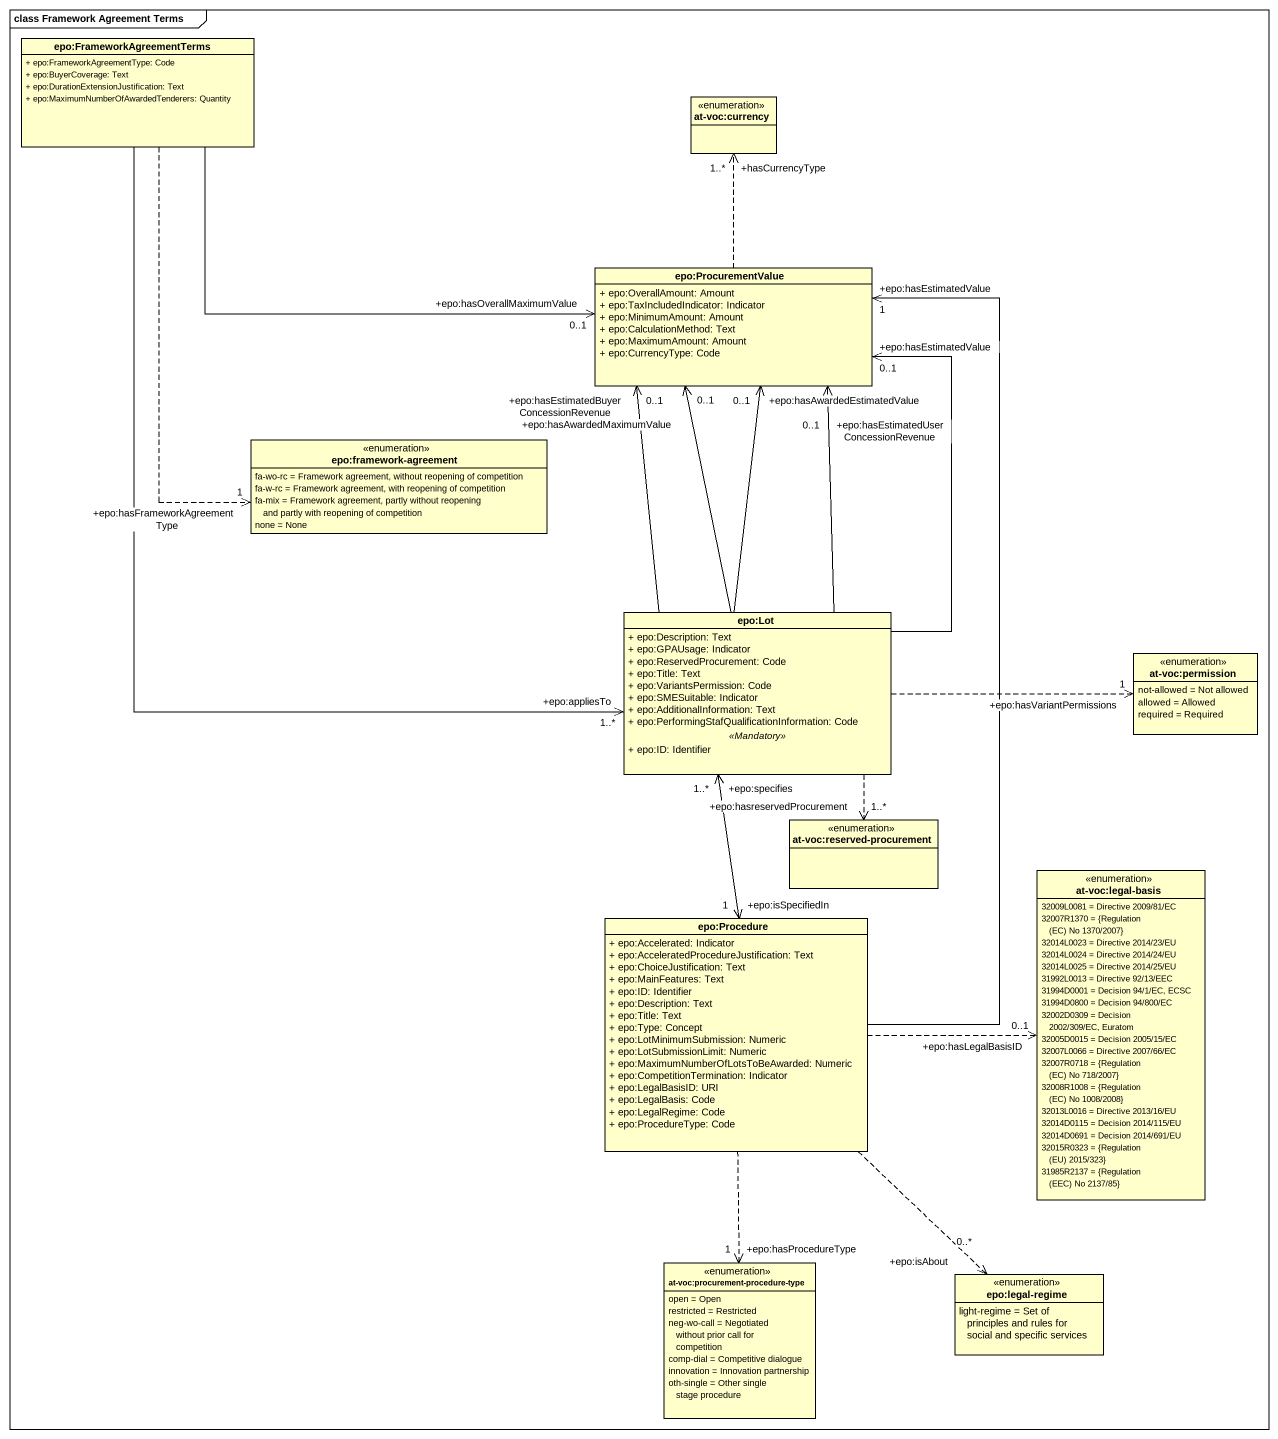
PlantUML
@startuml
mainframe class Framework Agreement Terms
hide circle
hide empty members
skinparam classAttributeIconSize 0
class "epo:FrameworkAgreementTerms" as epo_FrameworkAgreementTerms {
  + epo:FrameworkAgreementType: Code
  + epo:BuyerCoverage: Text
  + epo:DurationExtensionJustification: Text
  + epo:MaximumNumberOfAwardedTenderers: Quantity
}
enum "at-voc:currency" as at_voc_currency
class "epo:ProcurementValue" as epo_ProcurementValue {
  + epo:OverallAmount: Amount
  + epo:TaxIncludedIndicator: Indicator
  + epo:MinimumAmount: Amount
  + epo:CalculationMethod: Text
  + epo:MaximumAmount: Amount
  + epo:CurrencyType: Code
}
enum "epo:framework-agreement" as epo_framework_agreement {
  fa-wo-rc = Framework agreement, without reopening of competition
  fa-w-rc = Framework agreement, with reopening of competition
  fa-mix = Framework agreement, partly without reopening and partly with reopening of competition
  none = None
}
class "epo:Lot" as epo_Lot {
  + epo:Description: Text
  + epo:GPAUsage: Indicator
  + epo:ReservedProcurement: Code
  + epo:Title: Text
  + epo:VariantsPermission: Code
  + epo:SMESuitable: Indicator
  + epo:AdditionalInformation: Text
  + epo:PerformingStafQualificationInformation: Code
  .. <<Mandatory>> ..
  + epo:ID: Identifier
}
enum "at-voc:permission" as at_voc_permission {
  not-allowed = Not allowed
  allowed = Allowed
  required = Required
}
enum "at-voc:reserved-procurement" as at_voc_reserved_procurement
enum "at-voc:legal-basis" as at_voc_legal_basis {
  32009L0081 = Directive 2009/81/EC
  {field} 32007R1370 = {Regulation (EC) No 1370/2007}
  32014L0023 = Directive 2014/23/EU
  32014L0024 = Directive 2014/24/EU
  32014L0025 = Directive 2014/25/EU
  31992L0013 = Directive 92/13/EEC
  31994D0001 = Decision 94/1/EC, ECSC
  31994D0800 = Decision 94/800/EC
  32002D0309 = Decision 2002/309/EC, Euratom
  32005D0015 = Decision 2005/15/EC
  32007L0066 = Directive 2007/66/EC
  {field} 32007R0718 = {Regulation (EC) No 718/2007}
  {field} 32008R1008 = {Regulation (EC) No 1008/2008}
  32013L0016 = Directive 2013/16/EU
  32014D0115 = Decision 2014/115/EU
  32014D0691 = Decision 2014/691/EU
  {field} 32015R0323 = {Regulation (EU) 2015/323}
  {field} 31985R2137 = {Regulation (EEC) No 2137/85}
}
class "epo:Procedure" as epo_Procedure {
  + epo:Accelerated: Indicator
  + epo:AcceleratedProcedureJustification: Text
  + epo:ChoiceJustification: Text
  + epo:MainFeatures: Text
  + epo:ID: Identifier
  + epo:Description: Text
  + epo:Title: Text
  + epo:Type: Concept
  + epo:LotMinimumSubmission: Numeric
  + epo:LotSubmissionLimit: Numeric
  + epo:MaximumNumberOfLotsToBeAwarded: Numeric
  + epo:CompetitionTermination: Indicator
  + epo:LegalBasisID: URI
  + epo:LegalBasis: Code
  + epo:LegalRegime: Code
  + epo:ProcedureType: Code
}
enum "at-voc:procurement-procedure-type" as at_voc_procurement {
  open = Open
  restricted = Restricted
  neg-wo-call = Negotiated without prior call for competition
  comp-dial = Competitive dialogue
  innovation = Innovation partnership
  oth-single = Other single stage procedure
}
enum "epo:legal-regime" as epo_legal_regime {
  light-regime = Set of principles and rules for social and specific services
}
epo_FrameworkAgreementTerms -right-> "+epo:hasOverallMaximumValue\n0..1" epo_ProcurementValue
epo_FrameworkAgreementTerms ..> "+epo:hasFrameworkAgreementType\n1" epo_framework_agreement
epo_FrameworkAgreementTerms --> "+epo:appliesTo\n1..*" epo_Lot
epo_ProcurementValue .up.> "+hasCurrencyType\n1..*" at_voc_currency
epo_Lot -up-> "+epo:hasAwardedEstimatedValue\n0..1" epo_ProcurementValue
epo_Lot -up-> "+epo:hasEstimatedValue\n0..1" epo_ProcurementValue
epo_Lot -up-> "+epo:hasEstimatedUserConcessionRevenue\n0..1" epo_ProcurementValue
epo_Lot -up-> "+epo:hasEstimatedBuyerConcessionRevenue\n0..1" epo_ProcurementValue
epo_Lot -up-> "+epo:hasAwardedMaximumValue\n0..1" epo_ProcurementValue
epo_Lot .right.> "+epo:hasVariantPermissions\n1" at_voc_permission
epo_Lot ..> "+epo:hasreservedProcurement\n1..*" at_voc_reserved_procurement
epo_Procedure -up-> "+epo:hasEstimatedValue\n1" epo_ProcurementValue
epo_Procedure "+epo:isSpecifiedIn\n1" <-up-> "+epo:specifies\n1..*" epo_Lot
epo_Procedure .right.> "+epo:hasLegalBasisID\n0..1" at_voc_legal_basis
epo_Procedure ..> "+epo:hasProcedureType\n1" at_voc_procurement
epo_Procedure ..> "+epo:isAbout\n0..*" epo_legal_regime
@enduml
